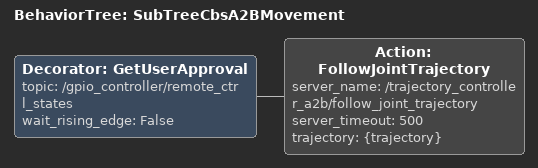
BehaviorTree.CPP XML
<?xml version="1.0"?>
<root BTCPP_format="4">
  <BehaviorTree ID="SubTreeCbsA2BMovement">
    <Decorator ID="GetUserApproval" topic="/gpio_controller/remote_ctrl_states"
      wait_rising_edge="False">
      <Action ID="FollowJointTrajectory"
        server_name="/trajectory_controller_a2b/follow_joint_trajectory"
        server_timeout="500"
        trajectory="{trajectory}"/>
    </Decorator>
  </BehaviorTree>
</root>
